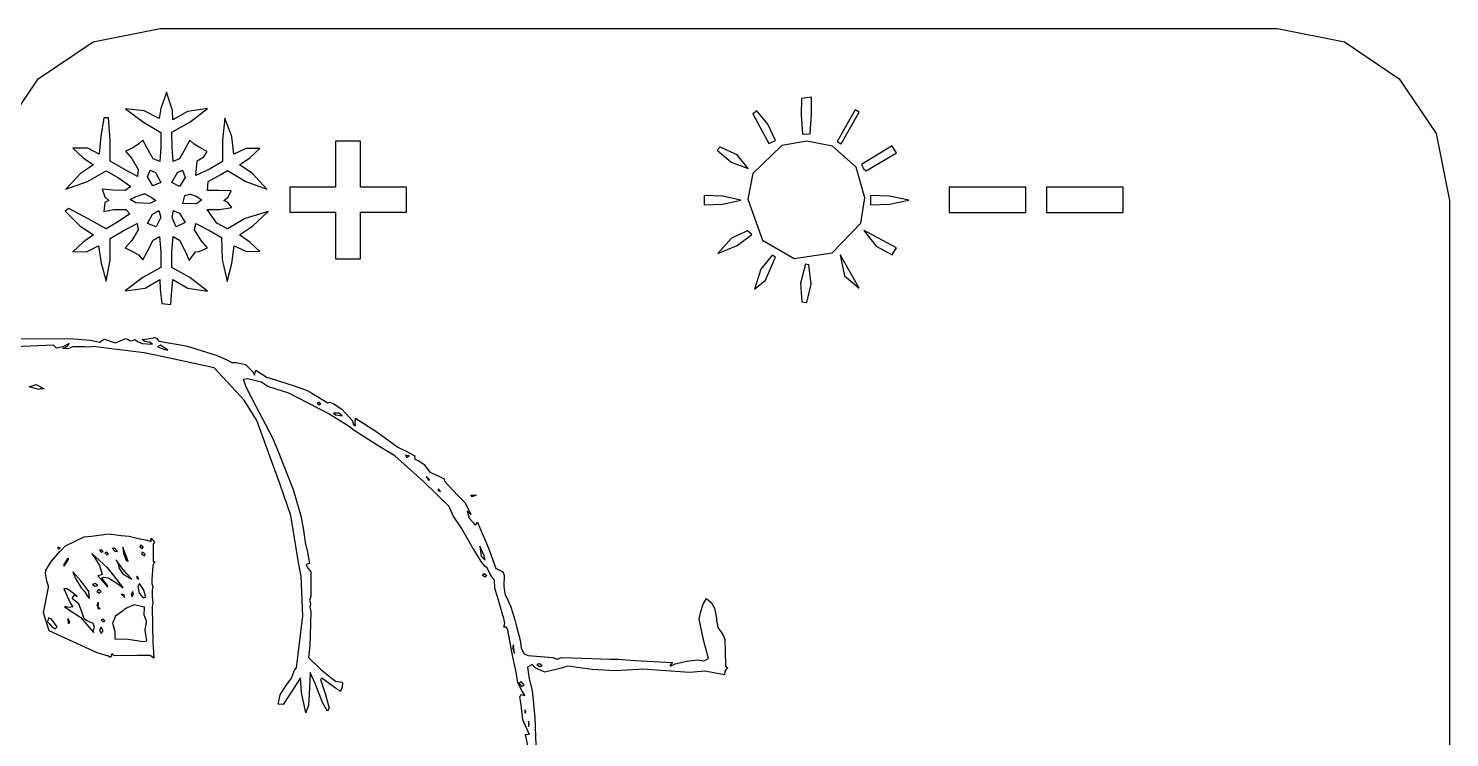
# Model space of a CAD drawing. Extents: x -7 to 58.9, y 14.2 to 93.5.
# Drawn here: x 31.07 to 44.79, y 49.91 to 56.75 of the extents above; entities that cross this region are included whole.
import ezdxf

# ---------------------------------------------------------------- set-up
doc = ezdxf.new("R2010")
doc.units = 0

msp = doc.modelspace()

# ---------------------------------------------------------------- linework, layer by layer
at = {"layer": 'Layer 1'}
for p, q in [((31.68915, 56.62256), (32.33739, 56.75279)), ((32.33739, 56.75279), (32.3374, 56.7528)), ((32.3374, 56.7528), (43.1239, 56.7528)), ((43.1239, 56.7528), (43.772145, 56.62257)), ((31.160905, 56.266987), (31.68915, 56.62256)), ((43.772145, 56.62257), (44.300392, 56.266995)), ((30.80533, 55.738742), (31.160905, 56.266987)), ((44.300392, 56.266995), (44.655969, 55.73875)), ((32.399047, 56.135818), (32.343189, 55.980642)), ((32.3989, 56.1361), (32.399047, 56.135818)), ((32.398915, 56.135974), (32.3989, 56.1361)), ((32.455938, 55.961984), (32.398915, 56.135974)), ((32.343189, 55.980642), (32.327582, 55.882781)), ((38.529818, 56.077908), (38.524851, 55.916461)), ((38.577364, 56.083304), (38.529818, 56.077908)), ((38.62476, 56.088847), (38.577364, 56.083304)), ((38.62474, 55.925066), (38.62476, 56.088847)), ((31.793647, 55.889934), (31.764917, 55.70909)), ((31.838859, 55.890809), (31.793647, 55.889934)), ((31.8552, 55.6754), (31.838859, 55.890809)), ((32.183488, 55.957161), (32.00323, 55.977724)), ((32.00323, 55.977724), (32.176198, 55.846903)), ((32.176198, 55.846903), (32.343186, 55.74773)), ((32.327582, 55.882781), (32.183488, 55.957161)), ((32.4517, 55.7527), (32.622918, 55.849393)), ((32.460595, 55.869228), (32.455938, 55.961984)), ((32.600168, 55.950462), (32.460595, 55.869228)), ((32.794574, 55.978317), (32.600168, 55.950462)), ((32.622918, 55.849393), (32.794574, 55.978317)), ((32.962147, 55.887299), (32.939541, 55.674224)), ((33.029818, 55.709664), (32.962147, 55.887299)), ((38.097979, 55.957005), (38.059185, 55.929877)), ((38.059185, 55.929877), (38.214215, 55.643151)), ((38.097978, 55.957002), (38.097979, 55.957005)), ((38.205028, 55.82764), (38.097978, 55.957002)), ((38.524851, 55.916461), (38.540006, 55.731096)), ((38.614242, 55.734158), (38.62474, 55.925066)), ((39.046829, 55.965756), (38.87313, 55.662259)), ((38.913237, 55.63805), (39.087227, 55.943881)), ((39.087227, 55.943881), (39.046829, 55.965756)), ((39.046829, 55.965756), (39.046829, 55.965756)), ((31.764917, 55.70909), (31.747137, 55.539475)), ((32.343186, 55.74773), (32.3432, 55.6074)), ((32.451757, 55.610039), (32.4517, 55.7527)), ((33.048191, 55.53961), (33.029818, 55.709664)), ((38.279115, 55.669985), (38.205028, 55.82764)), ((38.540006, 55.731096), (38.614242, 55.734158)), ((44.655969, 55.73875), (44.7862, 55.09051)), ((31.63834, 55.595479), (31.493955, 55.596044)), ((31.493955, 55.596044), (31.593275, 55.505038)), ((31.747137, 55.539475), (31.63834, 55.595479)), ((31.85521, 55.470162), (31.8552, 55.6754)), ((32.066397, 55.598212), (32.003831, 55.566417)), ((32.129694, 55.63438), (32.066397, 55.598212)), ((32.17155, 55.674925), (32.129694, 55.63438)), ((32.213262, 55.598065), (32.17155, 55.674925)), ((32.27116, 55.494081), (32.213262, 55.598065)), ((32.3432, 55.6074), (32.333435, 55.467101)), ((32.461522, 55.46726), (32.451757, 55.610039)), ((32.581551, 55.598226), (32.523797, 55.49424)), ((32.62326, 55.675085), (32.581551, 55.598226)), ((32.665263, 55.634541), (32.62326, 55.675085)), ((32.72856, 55.598372), (32.665263, 55.634541)), ((32.791563, 55.563661), (32.72856, 55.598372)), ((32.939541, 55.674224), (32.9396, 55.4693)), ((33.165155, 55.595176), (33.048191, 55.53961)), ((33.300935, 55.594047), (33.165155, 55.595176)), ((33.201615, 55.503479), (33.300935, 55.594047)), ((34.029, 55.6637), (34.029, 55.2206)), ((34.2717, 55.6637), (34.029, 55.6637)), ((34.2717, 55.2206), (34.2717, 55.6637)), ((37.739514, 55.607404), (37.71386, 55.576338)), ((37.71386, 55.576338), (37.850952, 55.460393)), ((37.744622, 55.60755), (37.739514, 55.607404)), ((37.744634, 55.60755), (37.744622, 55.60755)), ((37.908853, 55.53317), (37.744634, 55.60755)), ((38.340096, 55.624031), (38.058622, 55.353202)), ((38.214215, 55.643151), (38.279115, 55.669985)), ((38.58161, 55.663554), (38.340096, 55.624031)), ((38.828086, 55.615573), (38.58161, 55.663555)), ((38.58161, 55.663555), (38.58161, 55.663554)), ((39.057269, 55.414268), (38.828086, 55.615573)), ((38.87313, 55.662259), (38.913237, 55.63805)), ((39.399487, 55.615276), (39.108533, 55.438662)), ((39.405329, 55.61601), (39.399487, 55.615276)), ((39.405165, 55.616145), (39.405182, 55.616155)), ((39.444981, 55.552849), (39.405165, 55.616145)), ((39.405182, 55.616155), (39.405329, 55.61601)), ((31.692738, 55.434886), (31.568188, 55.353508)), ((31.593275, 55.505038), (31.692738, 55.434886)), ((31.983407, 55.396364), (31.85521, 55.470162)), ((32.003831, 55.566417), (32.06246, 55.495831)), ((32.06246, 55.495831), (32.126485, 55.39199)), ((32.333435, 55.467101), (32.27116, 55.494081)), ((32.523797, 55.49424), (32.461522, 55.46726)), ((32.683354, 55.333814), (32.695743, 55.473822)), ((32.695743, 55.473822), (32.760062, 55.512763)), ((32.760062, 55.512763), (32.791563, 55.563661)), ((32.9396, 55.4693), (32.818843, 55.396964)), ((33.102299, 55.434349), (33.201615, 55.503479)), ((33.226409, 55.35472), (33.102299, 55.434349)), ((37.850952, 55.460393), (38.015609, 55.398996)), ((38.015609, 55.398996), (37.908853, 55.53317)), ((39.108533, 55.438662), (39.128655, 55.399868)), ((39.154902, 55.379153), (39.444981, 55.552849)), ((31.568188, 55.353508), (31.426431, 55.201687)), ((31.636153, 55.27621), (31.817142, 55.379613)), ((31.817142, 55.379613), (31.935274, 55.310483)), ((31.935274, 55.310483), (32.053697, 55.228376)), ((32.118893, 55.322569), (31.983407, 55.396364)), ((32.126485, 55.39199), (32.118893, 55.322569)), ((32.216769, 55.321125), (32.241548, 55.383694)), ((32.266355, 55.234203), (32.216769, 55.321125)), ((32.241548, 55.383694), (32.241562, 55.383682)), ((32.241562, 55.383682), (32.291586, 55.363419)), ((32.291586, 55.363419), (32.343213, 55.264393)), ((32.451719, 55.264381), (32.503349, 55.363263)), ((32.503349, 55.363263), (32.55381, 55.383696)), ((32.578166, 55.314405), (32.525661, 55.227046)), ((32.55381, 55.383696), (32.55381, 55.383682)), ((32.55381, 55.383682), (32.578166, 55.314405)), ((32.818843, 55.396964), (32.683354, 55.333814)), ((32.799529, 55.273485), (32.922329, 55.341594)), ((32.922329, 55.341594), (32.986645, 55.379951)), ((32.986645, 55.379951), (33.163262, 55.276548)), ((33.368607, 55.201877), (33.226409, 55.35472)), ((38.058622, 55.353202), (38.012535, 55.102936)), ((39.139749, 55.116794), (39.057269, 55.414268)), ((39.128655, 55.399868), (39.154902, 55.379153)), ((31.426431, 55.201687), (31.636153, 55.27621)), ((31.884812, 55.189796), (31.777591, 55.20241)), ((31.777591, 55.20241), (31.802849, 55.126356)), ((32.000611, 55.187539), (31.884812, 55.189796)), ((32.053697, 55.228376), (32.000611, 55.187539)), ((32.10506, 55.131077), (32.184545, 55.157464)), ((32.184545, 55.157625), (32.251485, 55.125396)), ((32.184545, 55.157464), (32.184545, 55.157625)), ((32.343213, 55.264393), (32.266355, 55.234203)), ((32.525661, 55.227046), (32.451719, 55.264381)), ((32.794873, 55.187292), (32.799529, 55.273485)), ((32.902507, 55.186727), (32.794873, 55.187292)), ((33.024286, 55.184752), (32.902507, 55.186727)), ((32.993512, 55.123789), (33.024286, 55.184752)), ((33.163262, 55.276548), (33.368607, 55.201877)), ((34.029, 55.2206), (33.5884, 55.2206)), ((33.5884, 55.2206), (33.5884, 54.978)), ((34.7172, 55.2206), (34.2717, 55.2206)), ((34.7172, 54.978), (34.7172, 55.2206)), ((39.9556, 55.219316), (39.9556, 54.9743)), ((40.6959, 55.2193), (39.9556, 55.219316)), ((40.6959, 54.9743), (40.6959, 55.2193)), ((40.895845, 55.219316), (40.8958, 54.9743)), ((41.6361, 55.2193), (40.895845, 55.219316)), ((41.6361, 54.9743), (41.6361, 55.2193)), ((31.802849, 55.070798), (31.792943, 54.985626)), ((31.802849, 55.126356), (31.840766, 55.091061)), ((31.840766, 55.091061), (31.802849, 55.070798)), ((32.049349, 55.1022), (32.10506, 55.131077)), ((32.101413, 55.067927), (32.049349, 55.1022)), ((32.238799, 55.062536), (32.101413, 55.067927)), ((32.295238, 55.091704), (32.238799, 55.062536)), ((32.251485, 55.125396), (32.295238, 55.091704)), ((32.555067, 55.062108), (32.575923, 55.140862)), ((32.687491, 55.060979), (32.555067, 55.062108)), ((32.575923, 55.140862), (32.623323, 55.153251)), ((32.623323, 55.153251), (32.623383, 55.153251)), ((32.623383, 55.153251), (32.629366, 55.153104)), ((32.629366, 55.153104), (32.6293, 55.153)), ((32.6293, 55.153), (32.68472, 55.133752)), ((32.68472, 55.133752), (32.740724, 55.096564)), ((32.740724, 55.096564), (32.687491, 55.060979)), ((32.909944, 55.003912), (33.029826, 55.023301)), ((32.951656, 55.092141), (32.993512, 55.123789)), ((32.990741, 55.071284), (32.951656, 55.092141)), ((33.029826, 55.023301), (32.990741, 55.071284)), ((37.589603, 55.13866), (37.5896, 55.0943)), ((37.5896, 55.0943), (37.5896, 55.05)), ((37.5896, 55.05), (37.766508, 55.054967)), ((37.766508, 55.133721), (37.589603, 55.13866)), ((37.943269, 55.094346), (37.766508, 55.133721)), ((37.766508, 55.054967), (37.943269, 55.094346)), ((38.012535, 55.102936), (38.151668, 54.709163)), ((39.102998, 54.873236), (39.139749, 55.116794)), ((39.194163, 55.13866), (39.1941, 55.0943)), ((39.1941, 55.0943), (39.1941, 55.05)), ((39.1941, 55.05), (39.379613, 55.054967)), ((39.379613, 55.133721), (39.194163, 55.13866)), ((39.565123, 55.094346), (39.379613, 55.133721)), ((39.379613, 55.054967), (39.565123, 55.094346)), ((44.7862, 55.09051), (44.7862, 44.304)), ((31.455903, 55.01553), (31.42163, 54.988408)), ((31.42163, 54.988408), (31.565575, 54.84417)), ((31.641997, 54.916064), (31.455903, 55.01553)), ((31.816131, 54.8166), (31.641997, 54.916064)), ((31.792943, 54.985626), (31.89022, 55.006059)), ((31.89022, 55.006059), (32.006603, 55.006341)), ((32.04525, 54.961713), (31.926389, 54.882228)), ((32.006603, 55.006341), (32.04525, 54.961713)), ((32.216775, 54.869437), (32.264319, 54.959711)), ((32.264319, 54.959711), (32.324116, 54.994131)), ((32.343219, 54.927772), (32.297279, 54.837495)), ((32.324113, 54.994131), (32.343219, 54.927772)), ((32.324116, 54.994131), (32.324113, 54.994131)), ((32.451739, 54.92749), (32.466754, 54.993558)), ((32.492283, 54.838234), (32.451739, 54.92749)), ((32.466748, 54.993567), (32.469824, 54.99342)), ((32.466754, 54.993558), (32.466748, 54.993567)), ((32.469824, 54.99342), (32.524807, 54.969346)), ((32.524807, 54.969346), (32.578183, 54.879072)), ((32.886172, 54.874085), (32.791958, 55.004759)), ((32.791958, 55.004759), (32.909944, 55.003912)), ((33.157294, 54.916526), (32.98651, 54.818081)), ((33.380724, 54.985947), (33.157294, 54.916526)), ((33.229193, 54.843896), (33.380724, 54.985947)), ((33.5884, 54.978), (34.029, 54.978)), ((34.029, 54.978), (34.029, 54.5299)), ((34.2717, 54.5299), (34.2717, 54.978)), ((34.2717, 54.978), (34.7172, 54.978)), ((39.9556, 54.9743), (40.6959, 54.9743)), ((40.8958, 54.9743), (41.6361, 54.9743)), ((31.565575, 54.84417), (31.692603, 54.759727)), ((31.692603, 54.759727), (31.593286, 54.688703)), ((31.926389, 54.882228), (31.816131, 54.8166)), ((31.8552, 54.7247), (31.980334, 54.797767)), ((31.980334, 54.797767), (32.115967, 54.870835)), ((32.126466, 54.8071), (32.063169, 54.705884)), ((32.115967, 54.870835), (32.126466, 54.8071)), ((32.297279, 54.837495), (32.216775, 54.869437)), ((32.578183, 54.879072), (32.492283, 54.838234)), ((32.668412, 54.807113), (32.681987, 54.870991)), ((32.731709, 54.705897), (32.668412, 54.807113)), ((32.681987, 54.870991), (32.813099, 54.802739)), ((32.813099, 54.802739), (32.930503, 54.734483)), ((32.98651, 54.818081), (32.886172, 54.874085)), ((33.102165, 54.76062), (33.229193, 54.843896)), ((33.201628, 54.690034), (33.102165, 54.76062)), ((38.007578, 54.797845), (37.852695, 54.729155)), ((37.908115, 54.655794), (38.051038, 54.762406)), ((38.007579, 54.797845), (38.007578, 54.797845)), ((38.051038, 54.762406), (38.007579, 54.797845)), ((38.825752, 54.586219), (39.102998, 54.873236)), ((39.135088, 54.803095), (39.132181, 54.80253)), ((39.132181, 54.80253), (39.250751, 54.650271)), ((39.135099, 54.802968), (39.135088, 54.803095)), ((39.446472, 54.633355), (39.135099, 54.802968)), ((31.593286, 54.688703), (31.49382, 54.597551)), ((31.63383, 54.59868), (31.743648, 54.6541)), ((31.743648, 54.6541), (31.768738, 54.486965)), ((31.855222, 54.516426), (31.8552, 54.7247)), ((32.063169, 54.705884), (31.999875, 54.633695)), ((31.999875, 54.633695), (32.077026, 54.597378)), ((32.21324, 54.594901), (32.270266, 54.707781)), ((32.270266, 54.707781), (32.332541, 54.744388)), ((32.332541, 54.744388), (32.343181, 54.595338)), ((32.4517, 54.595), (32.46234, 54.744341)), ((32.46234, 54.744341), (32.524612, 54.707734)), ((32.524612, 54.707734), (32.581491, 54.594854)), ((32.713478, 54.599872), (32.794859, 54.633708)), ((32.794859, 54.633708), (32.731709, 54.705897)), ((32.930503, 54.734483), (32.935612, 54.522574)), ((33.029826, 54.482468), (33.052432, 54.653833)), ((33.052432, 54.653833), (33.163856, 54.601185)), ((33.300948, 54.600338), (33.201628, 54.690034)), ((37.852695, 54.729155), (37.721874, 54.579518)), ((37.721874, 54.579518), (37.908115, 54.655794)), ((38.151668, 54.709163), (38.457063, 54.532255)), ((39.250751, 54.650271), (39.40345, 54.568308)), ((39.40345, 54.568308), (39.446472, 54.633355)), ((31.49382, 54.597551), (31.63383, 54.59868)), ((31.768738, 54.486965), (31.814678, 54.313997)), ((31.814678, 54.313997), (31.855222, 54.516426)), ((32.077026, 54.597378), (32.129674, 54.568211)), ((32.129674, 54.568211), (32.171531, 54.518478)), ((32.171531, 54.518478), (32.21324, 54.594901)), ((32.343181, 54.595338), (32.3432, 54.4463)), ((32.451714, 54.445552), (32.4517, 54.595)), ((32.581491, 54.594854), (32.618826, 54.512744)), ((32.618826, 54.512744), (32.679352, 54.597332)), ((32.679352, 54.597332), (32.713478, 54.599872)), ((32.935612, 54.522574), (32.985345, 54.310665)), ((32.985345, 54.310665), (33.029826, 54.482468)), ((33.163856, 54.601185), (33.300948, 54.600338)), ((34.029, 54.5299), (34.2717, 54.5299)), ((38.245593, 54.56508), (38.137084, 54.427991)), ((38.183318, 54.32386), (38.276948, 54.54554)), ((38.245593, 54.56507), (38.245593, 54.56508)), ((38.276948, 54.54554), (38.245593, 54.56507)), ((38.457063, 54.532255), (38.825752, 54.586219)), ((38.5679, 54.4783), (38.521229, 54.292934)), ((38.567891, 54.47845), (38.567905, 54.478469)), ((38.59954, 54.470435), (38.567891, 54.47845)), ((38.567905, 54.478469), (38.5679, 54.4783)), ((38.905383, 54.564516), (38.903407, 54.564372)), ((38.903407, 54.564372), (38.944242, 54.363983)), ((39.087314, 54.244832), (38.905303, 54.564516)), ((38.905303, 54.564516), (38.905383, 54.564516)), ((32.171544, 54.349608), (31.999741, 54.218059)), ((32.3432, 54.4463), (32.171544, 54.349608)), ((32.62337, 54.348714), (32.451714, 54.445552)), ((32.795026, 54.217455), (32.62337, 54.348714)), ((38.137084, 54.427991), (38.076999, 54.234311)), ((38.62113, 54.285506), (38.59954, 54.470435)), ((38.944242, 54.363983), (39.087314, 54.244832)), ((31.999741, 54.218059), (32.192691, 54.245463)), ((32.192691, 54.245463), (32.334158, 54.327426)), ((32.334158, 54.327426), (32.338815, 54.233211)), ((32.338815, 54.233211), (32.352672, 54.098306)), ((32.440615, 54.086199), (32.451706, 54.221829)), ((32.451706, 54.221829), (32.458423, 54.328732)), ((32.458423, 54.328732), (32.603389, 54.245748)), ((32.603389, 54.245748), (32.795026, 54.217455)), ((38.076999, 54.234311), (38.183318, 54.32386)), ((38.521229, 54.292934), (38.533477, 54.112964)), ((38.580877, 54.105683), (38.62113, 54.285506)), ((32.352672, 54.098306), (32.440615, 54.086199)), ((38.533477, 54.112964), (38.580877, 54.105683)), ((31.307453, 53.694026), (30.776159, 53.672831)), ((30.90736, 53.759136), (31.501784, 53.756314)), ((31.335506, 53.665832), (31.307453, 53.694026)), ((31.398862, 53.678108), (31.335506, 53.665832)), ((31.45753, 53.711964), (31.398862, 53.678108)), ((31.398873, 53.662095), (31.441951, 53.686733)), ((31.446255, 53.661248), (31.398873, 53.662095)), ((31.441951, 53.686733), (31.45753, 53.711964)), ((31.493637, 53.677448), (31.446255, 53.661248)), ((31.536707, 53.678012), (31.493637, 53.677448)), ((31.501784, 53.756314), (31.66547, 53.742231)), ((31.579789, 53.680552), (31.536707, 53.678012)), ((31.60564, 53.678012), (31.579789, 53.680552)), ((31.655797, 53.676884), (31.60564, 53.678012)), ((31.689624, 53.681653), (31.655797, 53.676884)), ((31.66547, 53.742231), (31.75612, 53.723887)), ((31.893608, 53.655491), (31.689624, 53.681653)), ((31.75612, 53.723887), (31.775057, 53.740453)), ((31.775057, 53.740453), (31.798453, 53.751573)), ((31.798453, 53.751573), (31.904441, 53.716935)), ((32.182838, 53.620163), (31.893608, 53.655491)), ((31.904441, 53.716935), (31.97614, 53.746504)), ((31.97614, 53.746504), (32.001991, 53.758611)), ((32.001991, 53.758611), (32.028492, 53.750032)), ((32.028492, 53.750032), (32.044522, 53.740408)), ((32.044522, 53.740408), (32.060552, 53.73609)), ((32.060552, 53.73609), (32.096228, 53.748987)), ((32.096228, 53.748987), (32.118636, 53.731744)), ((32.118636, 53.731744), (32.162567, 53.71021)), ((32.162567, 53.71021), (32.263013, 53.705074)), ((32.165158, 53.748536), (32.218589, 53.75466)), ((32.186692, 53.72974), (32.165158, 53.748536)), ((32.23259, 53.725422), (32.186692, 53.72974)), ((32.218589, 53.75466), (32.287248, 53.768009)), ((32.263013, 53.705074), (32.23259, 53.725422)), ((32.287248, 53.768009), (32.302713, 53.761123)), ((32.302713, 53.761123), (32.324501, 53.734143)), ((32.341431, 53.695148), (32.312467, 53.677904)), ((32.312467, 53.677904), (32.337952, 53.669437)), ((32.324501, 53.734143), (32.587255, 53.688386)), ((32.337952, 53.669437), (32.37845, 53.652673)), ((32.341446, 53.695122), (32.341431, 53.695148)), ((32.411722, 53.648157), (32.341446, 53.695122)), ((32.37845, 53.652673), (32.411722, 53.648157)), ((32.587255, 53.688386), (32.886904, 53.593875)), ((32.355135, 53.584656), (32.182838, 53.620163)), ((32.859545, 53.475676), (32.355135, 53.584656)), ((32.886904, 53.593875), (32.980133, 53.552448)), ((32.980133, 53.552448), (33.030857, 53.52908)), ((33.030857, 53.52908), (33.07369, 53.527387)), ((33.07369, 53.527387), (33.162307, 53.507687)), ((33.14878, 53.164681), (32.859545, 53.475676)), ((33.162307, 53.507687), (33.236168, 53.434459)), ((33.236168, 53.434459), (33.248981, 53.40431)), ((33.248981, 53.40431), (33.255952, 53.432504)), ((33.255952, 53.432504), (33.260834, 53.453473)), ((33.260834, 53.453473), (33.371267, 53.383278)), ((33.371267, 53.383278), (33.388708, 53.378593)), ((33.388708, 53.378593), (33.639942, 53.29895)), ((31.073245, 53.292169), (31.139996, 53.316214)), ((31.166313, 53.267926), (31.073245, 53.292169)), ((31.139996, 53.316214), (31.218287, 53.273311)), ((31.183557, 53.273147), (31.166313, 53.267926)), ((31.218293, 53.273336), (31.183557, 53.273147)), ((31.218287, 53.273311), (31.218293, 53.273336)), ((33.179635, 53.369687), (33.138095, 53.364042)), ((33.138095, 53.364042), (33.164934, 53.296354)), ((33.164934, 53.296354), (33.189713, 53.242173)), ((33.31548, 53.339066), (33.179635, 53.369687)), ((33.189713, 53.242173), (33.422848, 52.799296)), ((33.327221, 53.327466), (33.31548, 53.339066)), ((33.377414, 53.296611), (33.327221, 53.327466)), ((33.579112, 53.231886), (33.377414, 53.296611)), ((33.639942, 53.29895), (33.702333, 53.275582)), ((33.702333, 53.275582), (33.75547, 53.258847)), ((33.75547, 53.258847), (33.800239, 53.232007)), ((33.269407, 52.966536), (33.14878, 53.164681)), ((33.95988, 53.036876), (33.579112, 53.231886)), ((33.800239, 53.232007), (33.957332, 53.139808)), ((33.871581, 53.144059), (33.854338, 53.136467)), ((33.854338, 53.136467), (33.871581, 53.118207)), ((33.888825, 53.125799), (33.871581, 53.144059)), ((33.871581, 53.144059), (33.871581, 53.144059)), ((33.871581, 53.118207), (33.888825, 53.125799)), ((33.957332, 53.139808), (33.972741, 53.143872)), ((33.972741, 53.143872), (34.006805, 53.132301)), ((34.006805, 53.132301), (34.090018, 53.075679)), ((33.494708, 52.351447), (33.269407, 52.966536)), ((34.146635, 52.919932), (33.95988, 53.036876)), ((34.063447, 53.040009), (34.009416, 53.039444)), ((34.009416, 53.039444), (34.030949, 53.023188)), ((34.030949, 53.023188), (34.095559, 53.01204)), ((34.063436, 53.040008), (34.063447, 53.040009)), ((34.095559, 53.01204), (34.063436, 53.040008)), ((34.090018, 53.075679), (34.194068, 52.964777)), ((34.194068, 52.964777), (34.199346, 52.931074)), ((34.221444, 52.943379), (34.222008, 52.990764)), ((34.222008, 52.990764), (34.430889, 52.859057)), ((34.164217, 52.905483), (34.146635, 52.919932)), ((34.20994, 52.870182), (34.164217, 52.905483)), ((34.199346, 52.931074), (34.222008, 52.91764)), ((34.457118, 52.713783), (34.20994, 52.870182)), ((34.222008, 52.91764), (34.221444, 52.943379)), ((34.430889, 52.859057), (34.632762, 52.708779)), ((33.422848, 52.799296), (33.475943, 52.670072)), ((34.603571, 52.625642), (34.457118, 52.713783)), ((34.632762, 52.708779), (34.70616, 52.673484)), ((33.475943, 52.670072), (33.620235, 52.301631)), ((34.880651, 52.37994), (34.603571, 52.625642)), ((34.70616, 52.673484), (34.795873, 52.627719)), ((34.706673, 52.633186), (34.716862, 52.60993)), ((34.706696, 52.633185), (34.706673, 52.633186)), ((34.742177, 52.626384), (34.706696, 52.633185)), ((34.716862, 52.60993), (34.742177, 52.626384)), ((34.795873, 52.627719), (34.792683, 52.611689)), ((34.792683, 52.611689), (34.797001, 52.595659)), ((34.797001, 52.595659), (34.835767, 52.57929)), ((34.835767, 52.57929), (34.887456, 52.542742)), ((34.887456, 52.542742), (34.941344, 52.469994)), ((34.907014, 52.427804), (34.907045, 52.42783)), ((34.938061, 52.398064), (34.907014, 52.427804)), ((34.907045, 52.42783), (34.929849, 52.389851)), ((34.941344, 52.469994), (35.021148, 52.43243)), ((35.021148, 52.43243), (35.077996, 52.406099)), ((33.597536, 52.049924), (33.494708, 52.351447)), ((33.620235, 52.301631), (33.678429, 52.103489)), ((35.128521, 52.13846), (34.880651, 52.37994)), ((34.929849, 52.389851), (34.938061, 52.398064)), ((35.026162, 52.308295), (35.019361, 52.292067)), ((35.019361, 52.292067), (35.043152, 52.28154)), ((35.026134, 52.308266), (35.026162, 52.308295)), ((35.043152, 52.28154), (35.026134, 52.308266)), ((35.077996, 52.406099), (35.081439, 52.383352)), ((35.081439, 52.383352), (35.162267, 52.29483)), ((35.162267, 52.29483), (35.214817, 52.239884)), ((35.214817, 52.239884), (35.283733, 52.172286)), ((35.283733, 52.172286), (35.335422, 52.060292)), ((35.349012, 52.231176), (35.336087, 52.248138)), ((35.336087, 52.248138), (35.387776, 52.248138)), ((35.387776, 52.248138), (35.349007, 52.231176)), ((35.349007, 52.231176), (35.349012, 52.231176)), ((33.676854, 51.576107), (33.597536, 52.049924)), ((33.678429, 52.103489), (33.694995, 52.047471)), ((33.694995, 52.047471), (33.72175, 51.908056)), ((35.148248, 52.094115), (35.128521, 52.13846)), ((35.165012, 52.048573), (35.148248, 52.094115)), ((35.245347, 51.929233), (35.165012, 52.048573)), ((35.318178, 52.077536), (35.299862, 52.09478)), ((35.299862, 52.09478), (35.320267, 52.025855)), ((35.335422, 52.060292), (35.318178, 52.077536)), ((35.320267, 52.025855), (35.382694, 51.956934)), ((31.674448, 51.852325), (31.843231, 51.87304)), ((31.843231, 51.87304), (31.961998, 51.858449)), ((33.72175, 51.908056), (33.73747, 51.789777)), ((35.351169, 51.748159), (35.245347, 51.929233)), ((35.382694, 51.956934), (35.394096, 51.976831)), ((35.394096, 51.976831), (35.39974, 51.985664)), ((35.39974, 51.985664), (35.428694, 51.915834)), ((35.428694, 51.915834), (35.475785, 51.811223)), ((31.355574, 51.722676), (31.347982, 51.749544)), ((31.347982, 51.749544), (31.3731, 51.738734)), ((31.3731, 51.738734), (31.355602, 51.722676)), ((31.367751, 51.704647), (31.424777, 51.756671)), ((31.424777, 51.756671), (31.603748, 51.844818)), ((31.603748, 51.844818), (31.674448, 51.852325)), ((31.898547, 51.731222), (31.872696, 51.735173)), ((31.872696, 51.735173), (31.898547, 51.707769)), ((31.924399, 51.703818), (31.898547, 51.731222)), ((31.898547, 51.731222), (31.898547, 51.731222)), ((31.961998, 51.858449), (32.036657, 51.851817)), ((31.978018, 51.744932), (31.983776, 51.687799)), ((31.978086, 51.744901), (31.978018, 51.744932)), ((32.026927, 51.61058), (31.978086, 51.744901)), ((32.036657, 51.851817), (32.128037, 51.829691)), ((32.128037, 51.829691), (32.210847, 51.812588)), ((32.146533, 51.765713), (32.139985, 51.748469)), ((32.139985, 51.748469), (32.167869, 51.731225)), ((32.174416, 51.748469), (32.146533, 51.765713)), ((32.146533, 51.765713), (32.146533, 51.765713)), ((32.167869, 51.731225), (32.174416, 51.748469)), ((32.210847, 51.812588), (32.250524, 51.800452)), ((32.250524, 51.800452), (32.251936, 51.819023)), ((32.251936, 51.819023), (32.251936, 51.830283)), ((32.251936, 51.830283), (32.283745, 51.792471)), ((32.283745, 51.792471), (32.270819, 51.773365)), ((32.270819, 51.773365), (32.271383, 51.736066)), ((32.271383, 51.736066), (32.271383, 51.661131)), ((33.73747, 51.789777), (33.758665, 51.696593)), ((35.437396, 51.606836), (35.351169, 51.748159)), ((35.439358, 51.718637), (35.425078, 51.755246)), ((35.425078, 51.755246), (35.436903, 51.656954)), ((35.475785, 51.811223), (35.514198, 51.718965)), ((31.2334, 51.52449), (31.288207, 51.609402)), ((31.288207, 51.609402), (31.367751, 51.704647)), ((31.355602, 51.722676), (31.355574, 51.722676)), ((31.424683, 51.602407), (31.403149, 51.570324)), ((31.410487, 51.560277), (31.457127, 51.633158)), ((31.441927, 51.636454), (31.424683, 51.602407)), ((31.441887, 51.636432), (31.441927, 51.636454)), ((31.457127, 51.633158), (31.441887, 51.636432)), ((31.826078, 51.550309), (31.678315, 51.684918)), ((31.678315, 51.684918), (31.689971, 51.665275)), ((31.689971, 51.665275), (31.702728, 51.646507)), ((31.702728, 51.646507), (31.751625, 51.566413)), ((31.76931, 51.722605), (31.752066, 51.715013)), ((31.752066, 51.715013), (31.76931, 51.696754)), ((31.786553, 51.704345), (31.76931, 51.722605)), ((31.76931, 51.722605), (31.76931, 51.722605)), ((31.76931, 51.696754), (31.786553, 51.704345)), ((31.821015, 51.696757), (31.803772, 51.689165)), ((31.803772, 51.689165), (31.821015, 51.670905)), ((31.838259, 51.678497), (31.821015, 51.696757)), ((31.821015, 51.696757), (31.821015, 51.696757)), ((31.821015, 51.670905), (31.838259, 51.678497)), ((31.898547, 51.707769), (31.924399, 51.703818)), ((31.967957, 51.546649), (31.913387, 51.622414)), ((31.913387, 51.622414), (31.934751, 51.573367)), ((31.983776, 51.687799), (32.010587, 51.617128)), ((32.010587, 51.617128), (32.026927, 51.61058)), ((32.163777, 51.696788), (32.157229, 51.679545)), ((32.157229, 51.679545), (32.185113, 51.662301)), ((32.19166, 51.679545), (32.163777, 51.696788)), ((32.163777, 51.696788), (32.163777, 51.696788)), ((32.185113, 51.662301), (32.19166, 51.679545)), ((32.285438, 51.605872), (32.265118, 51.566914)), ((32.271383, 51.661131), (32.269408, 51.60209)), ((32.269408, 51.60209), (32.285438, 51.605872)), ((33.758665, 51.696593), (33.779521, 51.58743)), ((35.436903, 51.656954), (35.474918, 51.619893)), ((35.471861, 51.561652), (35.437396, 51.606836)), ((35.439387, 51.718628), (35.439358, 51.718637)), ((35.466339, 51.661055), (35.439387, 51.718628)), ((35.474918, 51.619893), (35.466339, 51.661055)), ((35.514198, 51.718965), (35.554009, 51.609051)), ((35.554009, 51.609051), (35.579747, 51.538704)), ((31.231706, 51.494343), (31.2334, 51.52449)), ((31.241951, 51.416808), (31.231706, 51.494343)), ((31.403149, 51.570324), (31.410487, 51.560277)), ((31.573439, 51.416772), (31.493581, 51.505278)), ((31.493581, 51.505278), (31.519343, 51.442624)), ((31.777929, 51.479841), (31.734847, 51.467169)), ((31.734847, 51.467169), (31.833224, 51.359575)), ((31.751625, 51.566413), (31.777929, 51.479841)), ((31.773574, 51.44946), (31.790818, 51.456092)), ((31.790818, 51.456092), (31.838203, 51.447964)), ((31.925187, 51.425398), (31.826042, 51.550315)), ((31.826042, 51.550315), (31.826078, 51.550309)), ((31.934751, 51.573367), (31.938363, 51.546555)), ((31.938363, 51.546555), (31.977129, 51.489174)), ((32.011515, 51.489482), (31.967957, 51.546649)), ((31.977129, 51.489174), (32.062403, 51.437186)), ((32.062403, 51.437186), (32.011495, 51.489493)), ((32.011495, 51.489493), (32.011515, 51.489482)), ((32.114309, 51.464071), (32.107507, 51.447871)), ((32.131299, 51.437344), (32.114281, 51.464071)), ((32.114281, 51.464071), (32.114309, 51.464071)), ((32.265118, 51.566914), (32.255861, 51.429009)), ((33.699855, 51.463935), (33.676854, 51.576107)), ((33.715603, 51.081993), (33.699855, 51.463935)), ((33.779521, 51.58743), (33.748107, 51.576141)), ((33.748107, 51.576141), (33.757787, 51.551785)), ((33.757787, 51.551785), (33.791233, 51.507062)), ((33.791233, 51.507062), (33.791798, 51.270151)), ((35.448078, 51.47282), (35.464277, 51.490064)), ((35.474945, 51.455576), (35.448078, 51.47282)), ((35.464277, 51.490064), (35.491145, 51.47282)), ((35.495229, 51.544578), (35.471861, 51.561652)), ((35.491145, 51.47282), (35.474945, 51.455576)), ((35.474945, 51.455576), (35.474945, 51.455576)), ((35.529691, 51.472792), (35.495229, 51.544578)), ((35.564159, 51.427447), (35.529691, 51.472792)), ((35.579747, 51.538704), (35.586295, 51.535882)), ((35.586295, 51.535882), (35.646597, 51.507598)), ((35.646597, 51.507598), (35.65845, 51.474922)), ((35.65845, 51.474922), (35.653935, 51.363684)), ((31.212377, 51.110976), (31.259251, 51.356238)), ((31.25784, 51.369164), (31.241951, 51.416808)), ((31.259251, 51.356238), (31.25784, 51.369164)), ((31.438311, 51.343395), (31.409028, 51.343395)), ((31.409028, 51.343395), (31.470702, 51.20218)), ((31.497874, 51.301871), (31.438311, 51.343395)), ((31.519343, 51.442624), (31.574288, 51.352169)), ((31.649388, 51.317701), (31.573439, 51.416772)), ((31.574288, 51.352169), (31.608635, 51.312545)), ((31.656754, 51.2488), (31.649331, 51.317718)), ((31.649331, 51.317718), (31.649388, 51.317701)), ((31.708999, 51.392857), (31.683147, 51.386056)), ((31.683147, 51.386056), (31.708999, 51.369348)), ((31.73485, 51.37615), (31.708999, 51.392857)), ((31.708999, 51.392857), (31.708999, 51.392857)), ((31.708999, 51.369348), (31.73485, 51.37615)), ((31.742442, 51.334934), (31.726243, 51.31769)), ((31.726243, 51.31769), (31.75311, 51.300446)), ((31.76931, 51.31769), (31.742442, 51.334934)), ((31.742442, 51.334934), (31.742442, 51.334934)), ((31.75311, 51.300446), (31.76931, 51.31769)), ((31.803732, 51.407722), (31.773574, 51.44946)), ((31.825266, 51.381814), (31.803732, 51.407722)), ((31.833224, 51.359575), (31.825266, 51.381814)), ((31.838203, 51.447964), (31.938251, 51.383889)), ((31.978998, 51.35217), (31.925187, 51.425398)), ((31.938251, 51.383889), (31.978998, 51.35217)), ((32.072881, 51.317736), (32.056174, 51.291884)), ((32.079683, 51.291884), (32.072881, 51.317736)), ((32.072881, 51.317736), (32.072881, 51.317736)), ((32.107507, 51.447871), (32.131299, 51.437344)), ((32.13803, 51.393623), (32.122141, 51.365373)), ((32.122141, 51.365373), (32.134191, 51.300267)), ((32.175602, 51.337373), (32.13803, 51.393623)), ((32.200062, 51.263948), (32.175593, 51.337382)), ((32.175593, 51.337382), (32.175602, 51.337373)), ((32.255861, 51.429009), (32.258401, 51.395407)), ((32.258401, 51.395407), (32.268194, 51.361614)), ((32.268194, 51.361614), (32.260772, 51.328814)), ((32.260772, 51.328814), (32.260772, 51.266124)), ((35.567094, 51.347115), (35.564159, 51.427447)), ((35.596572, 51.257264), (35.567094, 51.347115)), ((35.653935, 51.363684), (35.669372, 51.281837)), ((31.470702, 51.20218), (31.49359, 51.168798)), ((31.487931, 51.248455), (31.507094, 51.280098)), ((31.541494, 51.205182), (31.487931, 51.248455)), ((31.536355, 51.268583), (31.497874, 51.301871)), ((31.507094, 51.280098), (31.536355, 51.268583)), ((31.553715, 51.196772), (31.541494, 51.205182)), ((31.578748, 51.129617), (31.553715, 51.196772)), ((31.608635, 51.312545), (31.631467, 51.273776)), ((31.631467, 51.273776), (31.656754, 51.2488)), ((31.728698, 51.180132), (31.734907, 51.197094)), ((31.728743, 51.180169), (31.728698, 51.180132)), ((31.759629, 51.150716), (31.728743, 51.180169)), ((31.734907, 51.197094), (31.740184, 51.214055)), ((31.740184, 51.214055), (31.736036, 51.152974)), ((31.991288, 51.284481), (31.961872, 51.292073)), ((31.961872, 51.292073), (31.961931, 51.292073)), ((31.961931, 51.292073), (31.99634, 51.259279)), ((31.99634, 51.259279), (31.991288, 51.284481)), ((32.089468, 51.187957), (32.024853, 51.16267)), ((32.056174, 51.291884), (32.062976, 51.266033)), ((32.062976, 51.266033), (32.079683, 51.291884)), ((32.185197, 51.16696), (32.089468, 51.187957)), ((32.134191, 51.300267), (32.174549, 51.255086)), ((32.174549, 51.255086), (32.200062, 51.263948)), ((32.267573, 51.206956), (32.258825, 51.169206)), ((32.260772, 51.266124), (32.267573, 51.206956)), ((33.791798, 51.270151), (33.778561, 51.231122)), ((33.778561, 51.231122), (33.785278, 51.214161)), ((33.788975, 51.197199), (33.784037, 51.164741)), ((33.785278, 51.214161), (33.788975, 51.197199)), ((35.62121, 51.179735), (35.596572, 51.257264)), ((35.642829, 51.093587), (35.62121, 51.179735)), ((35.669372, 51.281837), (35.67846, 51.267754)), ((35.67846, 51.267754), (35.723731, 51.168685)), ((37.558209, 51.125047), (37.580222, 51.193528)), ((37.580222, 51.193528), (37.611555, 51.247867)), ((37.611555, 51.247867), (37.659143, 51.208006)), ((37.659143, 51.208006), (37.689679, 51.156314)), ((31.264489, 50.937689), (31.212377, 51.110976)), ((31.260035, 51.063544), (31.249254, 51.023677)), ((31.287806, 51.050646), (31.260035, 51.063544)), ((31.287777, 51.05064), (31.287806, 51.050646)), ((31.343719, 50.977412), (31.287777, 51.05064)), ((31.457652, 51.163408), (31.412352, 51.173286)), ((31.412352, 51.173286), (31.452594, 51.144208)), ((31.444721, 51.055449), (31.444749, 51.055452)), ((31.469189, 51.018591), (31.444721, 51.055449)), ((31.444749, 51.055452), (31.449151, 51.008713)), ((31.452594, 51.144208), (31.571122, 51.06513)), ((31.49359, 51.168798), (31.457652, 51.163408)), ((31.571122, 51.06513), (31.692461, 50.921411)), ((31.604317, 51.053454), (31.578748, 51.129617)), ((31.626471, 51.03573), (31.604317, 51.053454)), ((31.736036, 51.152974), (31.759629, 51.150716)), ((31.786553, 51.050646), (31.76931, 51.043054)), ((31.76931, 51.043054), (31.786553, 51.024794)), ((31.803797, 51.032386), (31.786553, 51.050646)), ((31.786553, 51.050646), (31.786553, 51.050646)), ((31.905896, 51.077518), (31.877062, 51.012909)), ((31.975117, 51.128182), (31.905896, 51.077518)), ((31.993687, 51.145426), (31.975117, 51.128182)), ((32.024853, 51.16267), (31.993687, 51.145426)), ((32.183504, 51.087054), (32.185197, 51.16696)), ((32.203062, 51.039935), (32.183504, 51.087054)), ((32.258825, 51.169206), (32.267658, 50.81815)), ((33.652225, 50.579926), (33.715603, 51.081993)), ((33.784037, 51.164741), (33.792165, 51.123483)), ((33.792165, 51.123483), (33.786323, 50.894711)), ((35.655613, 51.058072), (35.642829, 51.093587)), ((35.664701, 51.008313), (35.655613, 51.058072)), ((35.723731, 51.168685), (35.761075, 51.043765)), ((35.761075, 51.043765), (35.775553, 50.992079)), ((37.541135, 51.050165), (37.558209, 51.125047)), ((37.584887, 50.837141), (37.541135, 51.050165)), ((37.689679, 51.156314), (37.710225, 51.06112)), ((37.710225, 51.06112), (37.707967, 51.039587)), ((31.249254, 51.023677), (31.266413, 51.006603)), ((31.730675, 50.726144), (31.264489, 50.937689)), ((31.266413, 51.006603), (31.295544, 50.973236)), ((31.295544, 50.973236), (31.322383, 50.955879)), ((31.322383, 50.955879), (31.343719, 50.977412)), ((31.449151, 51.008713), (31.469189, 51.018591)), ((31.690768, 51.00864), (31.626433, 51.035733)), ((31.626433, 51.035733), (31.626471, 51.03573)), ((31.703553, 50.973114), (31.690768, 51.00864)), ((31.692461, 50.921411), (31.694155, 50.947262)), ((31.694155, 50.947262), (31.703553, 50.973114)), ((31.76931, 50.973108), (31.752066, 50.948273)), ((31.752066, 50.948273), (31.76931, 50.912797)), ((31.786553, 50.937633), (31.76931, 50.973108)), ((31.76931, 50.973108), (31.76931, 50.973108)), ((31.76931, 50.912797), (31.786553, 50.937633)), ((31.786553, 51.024794), (31.803797, 51.032386)), ((31.877062, 51.012909), (31.898878, 50.930048)), ((31.898878, 50.930048), (31.899, 50.8611)), ((32.193664, 50.942988), (32.206251, 51.02509)), ((32.193911, 50.943004), (32.193664, 50.942988)), ((32.208897, 50.839623), (32.193911, 50.943004)), ((32.206251, 51.02509), (32.203062, 51.039935)), ((35.654626, 50.973064), (35.664701, 51.008313)), ((35.680251, 50.972499), (35.654626, 50.973064)), ((35.693516, 50.94419), (35.680251, 50.972499)), ((35.742208, 50.683699), (35.693516, 50.94419)), ((35.775553, 50.992079), (35.814178, 50.845626)), ((37.707967, 51.039587), (37.722191, 50.970663)), ((37.722191, 50.970663), (37.753394, 50.92328)), ((37.753394, 50.92328), (37.777354, 50.888821)), ((31.899, 50.8611), (32.027665, 50.856528)), ((32.027665, 50.856528), (32.173258, 50.834995)), ((32.173258, 50.834995), (32.208897, 50.839623)), ((32.267658, 50.81815), (32.268787, 50.78482)), ((32.268787, 50.78482), (32.27525, 50.674674)), ((33.7835, 50.797169), (33.769248, 50.679056)), ((33.786323, 50.894711), (33.7835, 50.797169)), ((35.74886, 50.800812), (35.739773, 50.777161)), ((35.739773, 50.777161), (35.757355, 50.718295)), ((35.748888, 50.800812), (35.74886, 50.800812)), ((35.757355, 50.718295), (35.748888, 50.800812)), ((35.814178, 50.845626), (35.822306, 50.772398)), ((35.822306, 50.772398), (35.833594, 50.750865)), ((37.631643, 50.668733), (37.584887, 50.837141)), ((37.777354, 50.888821), (37.790083, 50.854356)), ((37.790083, 50.854356), (37.795925, 50.610522)), ((31.838374, 50.693962), (31.730675, 50.726144)), ((31.856634, 50.680218), (31.838374, 50.693962)), ((31.864226, 50.697462), (31.856634, 50.680218)), ((31.870435, 50.714705), (31.864226, 50.697462)), ((31.89369, 50.69543), (31.870435, 50.714705)), ((32.114913, 50.699832), (31.89369, 50.69543)), ((32.239596, 50.697574), (32.114913, 50.699832)), ((32.275029, 50.674601), (32.239596, 50.697574)), ((32.27525, 50.674674), (32.275029, 50.674601)), ((33.769248, 50.679056), (33.88416, 50.567062)), ((35.766648, 50.570271), (35.742208, 50.683699)), ((35.833594, 50.750865), (35.852249, 50.7164)), ((35.852249, 50.7164), (35.889593, 50.699015)), ((35.889593, 50.699015), (36.127935, 50.680106)), ((36.127935, 50.680106), (36.171022, 50.664668)), ((36.171022, 50.664668), (36.214114, 50.681094)), ((36.214114, 50.681094), (36.503939, 50.668958)), ((36.503939, 50.668958), (36.67809, 50.664273)), ((36.67809, 50.664273), (36.756517, 50.66512)), ((36.756517, 50.66512), (36.921538, 50.649457)), ((36.921538, 50.649457), (37.282359, 50.63004)), ((37.282359, 50.63004), (37.260854, 50.607349)), ((37.309215, 50.620134), (37.420027, 50.644998)), ((37.420027, 50.644998), (37.525471, 50.657274)), ((37.525471, 50.657274), (37.585697, 50.646747)), ((37.585697, 50.646747), (37.631643, 50.668733)), ((33.60642, 50.478758), (33.632808, 50.558731)), ((33.632808, 50.558731), (33.652225, 50.579926)), ((33.786201, 50.533645), (33.782504, 50.447496)), ((33.83439, 50.43027), (33.786201, 50.533645)), ((33.88416, 50.567062), (34.031765, 50.450592)), ((35.778134, 50.519158), (35.766648, 50.570271)), ((35.791032, 50.43444), (35.778134, 50.519158)), ((35.930495, 50.611218), (35.884687, 50.585367)), ((35.884687, 50.585367), (35.898431, 50.473373)), ((35.956346, 50.578763), (35.930495, 50.611218)), ((36.04979, 50.538682), (35.956346, 50.578763)), ((35.9994, 50.61752), (35.973548, 50.610719)), ((35.973548, 50.610719), (35.9994, 50.594011)), ((36.025252, 50.600813), (35.9994, 50.61752)), ((35.9994, 50.61752), (35.9994, 50.61752)), ((35.9994, 50.594011), (36.025252, 50.600813)), ((36.225295, 50.580611), (36.04979, 50.538682)), ((36.258354, 50.593198), (36.225295, 50.580611)), ((36.280481, 50.595738), (36.258354, 50.593198)), ((36.411785, 50.576801), (36.280481, 50.595738)), ((36.507675, 50.563904), (36.411785, 50.576801)), ((36.731663, 50.550978), (36.507675, 50.563904)), ((36.955651, 50.564214), (36.731663, 50.550978)), ((36.994409, 50.56873), (36.955651, 50.564214)), ((37.446692, 50.535447), (36.994409, 50.56873)), ((37.260854, 50.607349), (37.262265, 50.597302)), ((37.262265, 50.597302), (37.309215, 50.620134)), ((37.597938, 50.549248), (37.446692, 50.535447)), ((37.700131, 50.529154), (37.597938, 50.549248)), ((37.784648, 50.51112), (37.700131, 50.529154)), ((37.789163, 50.545856), (37.784648, 50.51112)), ((37.7989, 50.5596), (37.789163, 50.545856)), ((37.795925, 50.610522), (37.79536, 50.596185)), ((37.79536, 50.596185), (37.816865, 50.578687)), ((37.816865, 50.578687), (37.798606, 50.561444)), ((37.798606, 50.561444), (37.7989, 50.5596)), ((33.497598, 50.318301), (33.554731, 50.408451)), ((33.620985, 50.37516), (33.524883, 50.227747)), ((33.554731, 50.408451), (33.60642, 50.478758)), ((33.69309, 50.485077), (33.620985, 50.37516)), ((33.700964, 50.342041), (33.69309, 50.485077)), ((33.782504, 50.447496), (33.775081, 50.326886)), ((33.905036, 50.245048), (33.83439, 50.43027)), ((33.898274, 50.47915), (33.885659, 50.468228)), ((33.885659, 50.468228), (33.9313, 50.331077)), ((34.030475, 50.38289), (33.898274, 50.47915)), ((34.0797, 50.35274), (34.030475, 50.38289)), ((34.031765, 50.450592), (34.092203, 50.442013)), ((34.094771, 50.396154), (34.0797, 50.35274)), ((34.092203, 50.442013), (34.098835, 50.436114)), ((34.098835, 50.436114), (34.094771, 50.396154)), ((35.831203, 50.355734), (35.791032, 50.43444)), ((35.827036, 50.445222), (35.801184, 50.431703)), ((35.801184, 50.431703), (35.827036, 50.398328)), ((35.852887, 50.411874), (35.827036, 50.445247)), ((35.827036, 50.445247), (35.827036, 50.445222)), ((35.827036, 50.398328), (35.852887, 50.411874)), ((35.858635, 50.312577), (35.831203, 50.355734)), ((35.898431, 50.473373), (35.928615, 50.361382)), ((35.928615, 50.361382), (35.953592, 50.097064)), ((33.476714, 50.229158), (33.497598, 50.318301)), ((33.524883, 50.227747), (33.476714, 50.229158)), ((33.743303, 50.145973), (33.700964, 50.342041)), ((33.769691, 50.219201), (33.743303, 50.145973)), ((33.775081, 50.326886), (33.769691, 50.219201)), ((33.952949, 50.163203), (33.905036, 50.245048)), ((33.9313, 50.331077), (33.968076, 50.190127)), ((35.808391, 50.300921), (35.821204, 50.322624)), ((35.821374, 50.223389), (35.808391, 50.300921)), ((35.821204, 50.322624), (35.858635, 50.312577)), ((35.840452, 50.07938), (35.821374, 50.223389)), ((33.968076, 50.190127), (33.952949, 50.163203)), ((35.859695, 50.175881), (35.858283, 50.142861)), ((35.858283, 50.142861), (35.868697, 50.153275)), ((35.868697, 50.153275), (35.85961, 50.175881)), ((35.85961, 50.175881), (35.859695, 50.175881)), ((35.953592, 50.097064), (35.965925, 49.83431)), ((35.895067, 49.955558), (35.840452, 50.07938)), ((35.893282, 50.064573), (35.892717, 50.012884)), ((35.892717, 50.012884), (35.901297, 50.034078)), ((35.893338, 50.064558), (35.893282, 50.064573)), ((35.901297, 50.034078), (35.893338, 50.064558)), ((35.904437, 49.938145), (35.895067, 49.955558)), ((35.865767, 49.937016), (35.904437, 49.938145)), ((35.893255, 49.796944), (35.865767, 49.937016))]:
    msp.add_line(p, q, dxfattribs=at)

doc.saveas('drawing.dxf')
